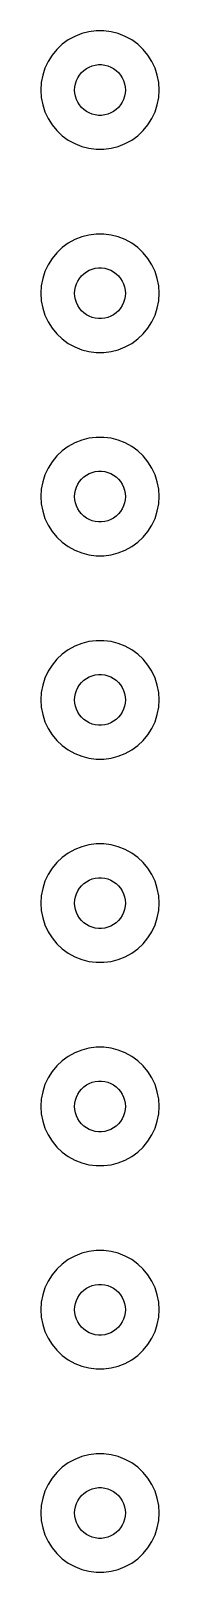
# Model space of a CAD drawing. Header units: metres. Extents: x -7 to 7, y 377 to 751.
# Drawn here: x -7 to 7, y 377 to 559 of the extents above; entities that cross this region are included whole.
import ezdxf

# ---------------------------------------------------------------- set-up
doc = ezdxf.new("R2010")
doc.units = ezdxf.units.M

msp = doc.modelspace()

# ---------------------------------------------------------------- linework, layer by layer
for p, q in [((-2.16312, 558.657), (-2.98045, 558.334)), ((-1.31166, 558.876), (-2.16312, 558.657)), ((-0.439529, 558.986), (-1.31166, 558.876)), ((0.439529, 558.986), (-0.439529, 558.986)), ((1.31166, 558.876), (0.439529, 558.986)), ((2.16312, 558.657), (1.31166, 558.876)), ((2.98045, 558.334), (2.16312, 558.657)), ((-4.46196, 557.394), (-5.10277, 556.792)), ((-3.75078, 557.91), (-4.46196, 557.394)), ((-2.98045, 558.334), (-3.75078, 557.91)), ((3.75078, 557.91), (2.98045, 558.334)), ((4.46196, 557.394), (3.75078, 557.91)), ((5.10277, 556.792), (4.46196, 557.394)), ((-6.13414, 555.372), (-6.50842, 554.577)), ((-5.66312, 556.114), (-6.13414, 555.372)), ((-5.10277, 556.792), (-5.66312, 556.114)), ((5.66312, 556.114), (5.10277, 556.792)), ((6.13414, 555.372), (5.66312, 556.114)), ((6.50842, 554.577), (6.13414, 555.372)), ((-6.78008, 553.741), (-6.94479, 552.877)), ((-6.50842, 554.577), (-6.78008, 553.741)), ((-2.78932, 553.104), (-2.62891, 553.445)), ((-2.62891, 553.445), (-2.42705, 553.763)), ((-2.42705, 553.763), (-2.1869, 554.054)), ((-2.1869, 554.054), (-1.91226, 554.312)), ((-1.91226, 554.312), (-1.60747, 554.533)), ((-1.60747, 554.533), (-1.27733, 554.714)), ((-1.27733, 554.714), (-0.927048, 554.853)), ((-0.927048, 554.853), (-0.562134, 554.947)), ((-0.562134, 554.947), (-0.18837, 554.994)), ((-0.18837, 554.994), (0.18837, 554.994)), ((0.18837, 554.994), (0.562134, 554.947)), ((0.562134, 554.947), (0.927048, 554.853)), ((0.927048, 554.853), (1.27733, 554.714)), ((1.27733, 554.714), (1.60747, 554.533)), ((1.60747, 554.533), (1.91226, 554.312)), ((1.91226, 554.312), (2.1869, 554.054)), ((2.1869, 554.054), (2.42705, 553.763)), ((2.42705, 553.763), (2.62891, 553.445)), ((2.62891, 553.445), (2.78932, 553.104)), ((6.78008, 553.741), (6.50842, 554.577)), ((6.94479, 552.877), (6.78008, 553.741)), ((-6.94479, 552.877), (-7, 552)), ((-7, 552), (-6.94479, 551.123)), ((-3, 552), (-2.97633, 552.376)), ((-2.97633, 551.624), (-3, 552)), ((-2.97633, 552.376), (-2.90575, 552.746)), ((-2.90575, 551.254), (-2.97633, 551.624)), ((-2.90575, 552.746), (-2.78932, 553.104)), ((2.78932, 553.104), (2.90575, 552.746)), ((2.90575, 552.746), (2.97633, 552.376)), ((2.97633, 551.624), (2.90575, 551.254)), ((2.97633, 552.376), (3, 552)), ((3, 552), (2.97633, 551.624)), ((7, 552), (6.94479, 552.877)), ((6.94479, 551.123), (7, 552)), ((-6.94479, 551.123), (-6.78008, 550.259)), ((-6.78008, 550.259), (-6.50842, 549.423)), ((-2.78932, 550.896), (-2.90575, 551.254)), ((-2.62891, 550.555), (-2.78932, 550.896)), ((-2.42705, 550.237), (-2.62891, 550.555)), ((-2.1869, 549.946), (-2.42705, 550.237)), ((-1.91226, 549.688), (-2.1869, 549.946)), ((-1.60747, 549.467), (-1.91226, 549.688)), ((1.91226, 549.688), (1.60747, 549.467)), ((2.1869, 549.946), (1.91226, 549.688)), ((2.42705, 550.237), (2.1869, 549.946)), ((2.62891, 550.555), (2.42705, 550.237)), ((2.78932, 550.896), (2.62891, 550.555)), ((2.90575, 551.254), (2.78932, 550.896)), ((6.50842, 549.423), (6.78008, 550.259)), ((6.78008, 550.259), (6.94479, 551.123)), ((-6.50842, 549.423), (-6.13414, 548.628)), ((-6.13414, 548.628), (-5.66312, 547.886)), ((-5.66312, 547.886), (-5.10277, 547.208)), ((-1.27733, 549.286), (-1.60747, 549.467)), ((-0.927048, 549.147), (-1.27733, 549.286)), ((-0.562134, 549.053), (-0.927048, 549.147)), ((-0.18837, 549.006), (-0.562134, 549.053)), ((0.18837, 549.006), (-0.18837, 549.006)), ((0.562134, 549.053), (0.18837, 549.006)), ((0.927048, 549.147), (0.562134, 549.053)), ((1.27733, 549.286), (0.927048, 549.147)), ((1.60747, 549.467), (1.27733, 549.286)), ((5.10277, 547.208), (5.66312, 547.886)), ((5.66312, 547.886), (6.13414, 548.628)), ((6.13414, 548.628), (6.50842, 549.423)), ((-5.10277, 547.208), (-4.46196, 546.606)), ((-4.46196, 546.606), (-3.75078, 546.09)), ((-3.75078, 546.09), (-2.98045, 545.666)), ((2.98045, 545.666), (3.75078, 546.09)), ((3.75078, 546.09), (4.46196, 546.606)), ((4.46196, 546.606), (5.10277, 547.208)), ((-2.98045, 545.666), (-2.16312, 545.343)), ((-2.16312, 545.343), (-1.31166, 545.124)), ((-1.31166, 545.124), (-0.439529, 545.014)), ((-0.439529, 545.014), (0.439529, 545.014)), ((0.439529, 545.014), (1.31166, 545.124)), ((1.31166, 545.124), (2.16312, 545.343)), ((2.16312, 545.343), (2.98045, 545.666)), ((-4.46196, 533.394), (-5.10277, 532.792)), ((-3.75078, 533.91), (-4.46196, 533.394)), ((-2.98045, 534.334), (-3.75078, 533.91)), ((-2.16312, 534.657), (-2.98045, 534.334)), ((-1.31166, 534.876), (-2.16312, 534.657)), ((-0.439529, 534.986), (-1.31166, 534.876)), ((0.439529, 534.986), (-0.439529, 534.986)), ((1.31166, 534.876), (0.439529, 534.986)), ((2.16312, 534.657), (1.31166, 534.876)), ((2.98045, 534.334), (2.16312, 534.657)), ((3.75078, 533.91), (2.98045, 534.334)), ((4.46196, 533.394), (3.75078, 533.91)), ((5.10277, 532.792), (4.46196, 533.394)), ((-6.13414, 531.372), (-6.50842, 530.577)), ((-5.66312, 532.114), (-6.13414, 531.372)), ((-5.10277, 532.792), (-5.66312, 532.114)), ((5.66312, 532.114), (5.10277, 532.792)), ((6.13414, 531.372), (5.66312, 532.114)), ((6.50842, 530.577), (6.13414, 531.372)), ((-6.78008, 529.741), (-6.94479, 528.877)), ((-6.50842, 530.577), (-6.78008, 529.741)), ((-2.62891, 529.445), (-2.42705, 529.763)), ((-2.42705, 529.763), (-2.1869, 530.054)), ((-2.1869, 530.054), (-1.91226, 530.312)), ((-1.91226, 530.312), (-1.60747, 530.533)), ((-1.60747, 530.533), (-1.27733, 530.714)), ((-1.27733, 530.714), (-0.927048, 530.853)), ((-0.927048, 530.853), (-0.562134, 530.947)), ((-0.562134, 530.947), (-0.18837, 530.994)), ((-0.18837, 530.994), (0.18837, 530.994)), ((0.18837, 530.994), (0.562134, 530.947)), ((0.562134, 530.947), (0.927048, 530.853)), ((0.927048, 530.853), (1.27733, 530.714)), ((1.27733, 530.714), (1.60747, 530.533)), ((1.60747, 530.533), (1.91226, 530.312)), ((1.91226, 530.312), (2.1869, 530.054)), ((2.1869, 530.054), (2.42705, 529.763)), ((2.42705, 529.763), (2.62891, 529.445)), ((6.78008, 529.741), (6.50842, 530.577)), ((6.94479, 528.877), (6.78008, 529.741)), ((-6.94479, 528.877), (-7, 528)), ((-7, 528), (-6.94479, 527.123)), ((-3, 528), (-2.97633, 528.376)), ((-2.97633, 527.624), (-3, 528)), ((-2.97633, 528.376), (-2.90575, 528.746)), ((-2.90575, 528.746), (-2.78932, 529.104)), ((-2.78932, 529.104), (-2.62891, 529.445)), ((2.62891, 529.445), (2.78932, 529.104)), ((2.78932, 529.104), (2.90575, 528.746)), ((2.90575, 528.746), (2.97633, 528.376)), ((2.97633, 528.376), (3, 528)), ((3, 528), (2.97633, 527.624)), ((7, 528), (6.94479, 528.877)), ((6.94479, 527.123), (7, 528)), ((-6.94479, 527.123), (-6.78008, 526.259)), ((-6.78008, 526.259), (-6.50842, 525.423)), ((-2.90575, 527.254), (-2.97633, 527.624)), ((-2.78932, 526.896), (-2.90575, 527.254)), ((-2.62891, 526.555), (-2.78932, 526.896)), ((-2.42705, 526.237), (-2.62891, 526.555)), ((-2.1869, 525.946), (-2.42705, 526.237)), ((-1.91226, 525.688), (-2.1869, 525.946)), ((2.1869, 525.946), (1.91226, 525.688)), ((2.42705, 526.237), (2.1869, 525.946)), ((2.62891, 526.555), (2.42705, 526.237)), ((2.78932, 526.896), (2.62891, 526.555)), ((2.90575, 527.254), (2.78932, 526.896)), ((2.97633, 527.624), (2.90575, 527.254)), ((6.50842, 525.423), (6.78008, 526.259)), ((6.78008, 526.259), (6.94479, 527.123)), ((-6.50842, 525.423), (-6.13414, 524.628)), ((-6.13414, 524.628), (-5.66312, 523.886)), ((-1.60747, 525.467), (-1.91226, 525.688)), ((-1.27733, 525.286), (-1.60747, 525.467)), ((-0.927048, 525.147), (-1.27733, 525.286)), ((-0.562134, 525.053), (-0.927048, 525.147)), ((-0.18837, 525.006), (-0.562134, 525.053)), ((0.18837, 525.006), (-0.18837, 525.006)), ((0.562134, 525.053), (0.18837, 525.006)), ((0.927048, 525.147), (0.562134, 525.053)), ((1.27733, 525.286), (0.927048, 525.147)), ((1.60747, 525.467), (1.27733, 525.286)), ((1.91226, 525.688), (1.60747, 525.467)), ((5.66312, 523.886), (6.13414, 524.628)), ((6.13414, 524.628), (6.50842, 525.423)), ((-5.66312, 523.886), (-5.10277, 523.208)), ((-5.10277, 523.208), (-4.46196, 522.606)), ((-4.46196, 522.606), (-3.75078, 522.09)), ((3.75078, 522.09), (4.46196, 522.606)), ((4.46196, 522.606), (5.10277, 523.208)), ((5.10277, 523.208), (5.66312, 523.886)), ((-3.75078, 522.09), (-2.98045, 521.666)), ((-2.98045, 521.666), (-2.16312, 521.343)), ((-2.16312, 521.343), (-1.31166, 521.124)), ((-1.31166, 521.124), (-0.439529, 521.014)), ((-0.439529, 521.014), (0.439529, 521.014)), ((0.439529, 521.014), (1.31166, 521.124)), ((1.31166, 521.124), (2.16312, 521.343)), ((2.16312, 521.343), (2.98045, 521.666)), ((2.98045, 521.666), (3.75078, 522.09)), ((-3.75078, 509.91), (-4.46196, 509.394)), ((-2.98045, 510.334), (-3.75078, 509.91)), ((-2.16312, 510.657), (-2.98045, 510.334)), ((-1.31166, 510.876), (-2.16312, 510.657)), ((-0.439529, 510.986), (-1.31166, 510.876)), ((0.439529, 510.986), (-0.439529, 510.986)), ((1.31166, 510.876), (0.439529, 510.986)), ((2.16312, 510.657), (1.31166, 510.876)), ((2.98045, 510.334), (2.16312, 510.657)), ((3.75078, 509.91), (2.98045, 510.334)), ((4.46196, 509.394), (3.75078, 509.91)), ((-5.66312, 508.114), (-6.13414, 507.372)), ((-5.10277, 508.792), (-5.66312, 508.114)), ((-4.46196, 509.394), (-5.10277, 508.792)), ((5.10277, 508.792), (4.46196, 509.394)), ((5.66312, 508.114), (5.10277, 508.792)), ((6.13414, 507.372), (5.66312, 508.114)), ((-6.50842, 506.577), (-6.78008, 505.741)), ((-6.13414, 507.372), (-6.50842, 506.577)), ((-2.42705, 505.763), (-2.1869, 506.054)), ((-2.1869, 506.054), (-1.91226, 506.312)), ((-1.91226, 506.312), (-1.60747, 506.533)), ((-1.60747, 506.533), (-1.27733, 506.714)), ((-1.27733, 506.714), (-0.927048, 506.853)), ((-0.927048, 506.853), (-0.562134, 506.947)), ((-0.562134, 506.947), (-0.18837, 506.994)), ((-0.18837, 506.994), (0.18837, 506.994)), ((0.18837, 506.994), (0.562134, 506.947)), ((0.562134, 506.947), (0.927048, 506.853)), ((0.927048, 506.853), (1.27733, 506.714)), ((1.27733, 506.714), (1.60747, 506.533)), ((1.60747, 506.533), (1.91226, 506.312)), ((1.91226, 506.312), (2.1869, 506.054)), ((2.1869, 506.054), (2.42705, 505.763)), ((6.50842, 506.577), (6.13414, 507.372)), ((6.78008, 505.741), (6.50842, 506.577)), ((-6.94479, 504.877), (-7, 504)), ((-6.78008, 505.741), (-6.94479, 504.877)), ((-3, 504), (-2.97633, 504.376)), ((-2.97633, 504.376), (-2.90575, 504.746)), ((-2.90575, 504.746), (-2.78932, 505.104)), ((-2.78932, 505.104), (-2.62891, 505.445)), ((-2.62891, 505.445), (-2.42705, 505.763)), ((2.42705, 505.763), (2.62891, 505.445)), ((2.62891, 505.445), (2.78932, 505.104)), ((2.78932, 505.104), (2.90575, 504.746)), ((2.90575, 504.746), (2.97633, 504.376)), ((2.97633, 504.376), (3, 504)), ((6.94479, 504.877), (6.78008, 505.741)), ((7, 504), (6.94479, 504.877)), ((-7, 504), (-6.94479, 503.123)), ((-6.94479, 503.123), (-6.78008, 502.259)), ((-6.78008, 502.259), (-6.50842, 501.423)), ((-2.97633, 503.624), (-3, 504)), ((-2.90575, 503.254), (-2.97633, 503.624)), ((-2.78932, 502.896), (-2.90575, 503.254)), ((-2.62891, 502.555), (-2.78932, 502.896)), ((-2.42705, 502.237), (-2.62891, 502.555)), ((2.62891, 502.555), (2.42705, 502.237)), ((2.78932, 502.896), (2.62891, 502.555)), ((2.90575, 503.254), (2.78932, 502.896)), ((2.97633, 503.624), (2.90575, 503.254)), ((3, 504), (2.97633, 503.624)), ((6.50842, 501.423), (6.78008, 502.259)), ((6.78008, 502.259), (6.94479, 503.123)), ((6.94479, 503.123), (7, 504)), ((-6.50842, 501.423), (-6.13414, 500.628)), ((-6.13414, 500.628), (-5.66312, 499.886)), ((-2.1869, 501.946), (-2.42705, 502.237)), ((-1.91226, 501.688), (-2.1869, 501.946)), ((-1.60747, 501.467), (-1.91226, 501.688)), ((-1.27733, 501.286), (-1.60747, 501.467)), ((-0.927048, 501.147), (-1.27733, 501.286)), ((-0.562134, 501.053), (-0.927048, 501.147)), ((-0.18837, 501.006), (-0.562134, 501.053)), ((0.18837, 501.006), (-0.18837, 501.006)), ((0.562134, 501.053), (0.18837, 501.006)), ((0.927048, 501.147), (0.562134, 501.053)), ((1.27733, 501.286), (0.927048, 501.147)), ((1.60747, 501.467), (1.27733, 501.286)), ((1.91226, 501.688), (1.60747, 501.467)), ((2.1869, 501.946), (1.91226, 501.688)), ((2.42705, 502.237), (2.1869, 501.946)), ((5.66312, 499.886), (6.13414, 500.628)), ((6.13414, 500.628), (6.50842, 501.423)), ((-5.66312, 499.886), (-5.10277, 499.208)), ((-5.10277, 499.208), (-4.46196, 498.606)), ((-4.46196, 498.606), (-3.75078, 498.09)), ((3.75078, 498.09), (4.46196, 498.606)), ((4.46196, 498.606), (5.10277, 499.208)), ((5.10277, 499.208), (5.66312, 499.886)), ((-3.75078, 498.09), (-2.98045, 497.666)), ((-2.98045, 497.666), (-2.16312, 497.343)), ((-2.16312, 497.343), (-1.31166, 497.124)), ((-1.31166, 497.124), (-0.439529, 497.014)), ((-0.439529, 497.014), (0.439529, 497.014)), ((0.439529, 497.014), (1.31166, 497.124)), ((1.31166, 497.124), (2.16312, 497.343)), ((2.16312, 497.343), (2.98045, 497.666)), ((2.98045, 497.666), (3.75078, 498.09)), ((-3.75078, 485.91), (-4.46196, 485.394)), ((-2.98045, 486.334), (-3.75078, 485.91)), ((-2.16312, 486.657), (-2.98045, 486.334)), ((-1.31166, 486.876), (-2.16312, 486.657)), ((-0.439529, 486.986), (-1.31166, 486.876)), ((0.439529, 486.986), (-0.439529, 486.986)), ((1.31166, 486.876), (0.439529, 486.986)), ((2.16312, 486.657), (1.31166, 486.876)), ((2.98045, 486.334), (2.16312, 486.657)), ((3.75078, 485.91), (2.98045, 486.334)), ((4.46196, 485.394), (3.75078, 485.91)), ((-5.66312, 484.114), (-6.13414, 483.372)), ((-5.10277, 484.792), (-5.66312, 484.114)), ((-4.46196, 485.394), (-5.10277, 484.792)), ((5.10277, 484.792), (4.46196, 485.394)), ((5.66312, 484.114), (5.10277, 484.792)), ((6.13414, 483.372), (5.66312, 484.114)), ((-6.50842, 482.577), (-6.78008, 481.741)), ((-6.13414, 483.372), (-6.50842, 482.577)), ((-2.1869, 482.054), (-1.91226, 482.312)), ((-1.91226, 482.312), (-1.60747, 482.533)), ((-1.60747, 482.533), (-1.27733, 482.714)), ((-1.27733, 482.714), (-0.927048, 482.853)), ((-0.927048, 482.853), (-0.562134, 482.947)), ((-0.562134, 482.947), (-0.18837, 482.994)), ((-0.18837, 482.994), (0.18837, 482.994)), ((0.18837, 482.994), (0.562134, 482.947)), ((0.562134, 482.947), (0.927048, 482.853)), ((0.927048, 482.853), (1.27733, 482.714)), ((1.27733, 482.714), (1.60747, 482.533)), ((1.60747, 482.533), (1.91226, 482.312)), ((1.91226, 482.312), (2.1869, 482.054)), ((6.50842, 482.577), (6.13414, 483.372)), ((6.78008, 481.741), (6.50842, 482.577)), ((-6.94479, 480.877), (-7, 480)), ((-6.78008, 481.741), (-6.94479, 480.877)), ((-2.97633, 480.376), (-2.90575, 480.746)), ((-2.90575, 480.746), (-2.78932, 481.104)), ((-2.78932, 481.104), (-2.62891, 481.445)), ((-2.62891, 481.445), (-2.42705, 481.763)), ((-2.42705, 481.763), (-2.1869, 482.054)), ((2.1869, 482.054), (2.42705, 481.763)), ((2.42705, 481.763), (2.62891, 481.445)), ((2.62891, 481.445), (2.78932, 481.104)), ((2.78932, 481.104), (2.90575, 480.746)), ((2.90575, 480.746), (2.97633, 480.376)), ((6.94479, 480.877), (6.78008, 481.741)), ((7, 480), (6.94479, 480.877)), ((-7, 480), (-6.94479, 479.123)), ((-6.94479, 479.123), (-6.78008, 478.259)), ((-3, 480), (-2.97633, 480.376)), ((-2.97633, 479.624), (-3, 480)), ((-2.90575, 479.254), (-2.97633, 479.624)), ((-2.78932, 478.896), (-2.90575, 479.254)), ((-2.62891, 478.555), (-2.78932, 478.896)), ((2.78932, 478.896), (2.62891, 478.555)), ((2.90575, 479.254), (2.78932, 478.896)), ((2.97633, 479.624), (2.90575, 479.254)), ((2.97633, 480.376), (3, 480)), ((3, 480), (2.97633, 479.624)), ((6.78008, 478.259), (6.94479, 479.123)), ((6.94479, 479.123), (7, 480)), ((-6.78008, 478.259), (-6.50842, 477.423)), ((-6.50842, 477.423), (-6.13414, 476.628)), ((-2.42705, 478.237), (-2.62891, 478.555)), ((-2.1869, 477.946), (-2.42705, 478.237)), ((-1.91226, 477.688), (-2.1869, 477.946)), ((-1.60747, 477.467), (-1.91226, 477.688)), ((-1.27733, 477.286), (-1.60747, 477.467)), ((-0.927048, 477.147), (-1.27733, 477.286)), ((-0.562134, 477.053), (-0.927048, 477.147)), ((-0.18837, 477.006), (-0.562134, 477.053)), ((0.18837, 477.006), (-0.18837, 477.006)), ((0.562134, 477.053), (0.18837, 477.006)), ((0.927048, 477.147), (0.562134, 477.053)), ((1.27733, 477.286), (0.927048, 477.147)), ((1.60747, 477.467), (1.27733, 477.286)), ((1.91226, 477.688), (1.60747, 477.467)), ((2.1869, 477.946), (1.91226, 477.688)), ((2.42705, 478.237), (2.1869, 477.946)), ((2.62891, 478.555), (2.42705, 478.237)), ((6.13414, 476.628), (6.50842, 477.423)), ((6.50842, 477.423), (6.78008, 478.259)), ((-6.13414, 476.628), (-5.66312, 475.886)), ((-5.66312, 475.886), (-5.10277, 475.208)), ((-5.10277, 475.208), (-4.46196, 474.606)), ((4.46196, 474.606), (5.10277, 475.208)), ((5.10277, 475.208), (5.66312, 475.886)), ((5.66312, 475.886), (6.13414, 476.628)), ((-4.46196, 474.606), (-3.75078, 474.09)), ((-3.75078, 474.09), (-2.98045, 473.666)), ((-2.98045, 473.666), (-2.16312, 473.343)), ((-2.16312, 473.343), (-1.31166, 473.124)), ((1.31166, 473.124), (2.16312, 473.343)), ((2.16312, 473.343), (2.98045, 473.666)), ((2.98045, 473.666), (3.75078, 474.09)), ((3.75078, 474.09), (4.46196, 474.606)), ((-1.31166, 473.124), (-0.439529, 473.014)), ((-0.439529, 473.014), (0.439529, 473.014)), ((0.439529, 473.014), (1.31166, 473.124)), ((-2.98045, 462.334), (-3.75078, 461.91)), ((-2.16312, 462.657), (-2.98045, 462.334)), ((-1.31166, 462.876), (-2.16312, 462.657)), ((-0.439529, 462.986), (-1.31166, 462.876)), ((0.439529, 462.986), (-0.439529, 462.986)), ((1.31166, 462.876), (0.439529, 462.986)), ((2.16312, 462.657), (1.31166, 462.876)), ((2.98045, 462.334), (2.16312, 462.657)), ((3.75078, 461.91), (2.98045, 462.334)), ((-5.10277, 460.792), (-5.66312, 460.114)), ((-4.46196, 461.394), (-5.10277, 460.792)), ((-3.75078, 461.91), (-4.46196, 461.394)), ((4.46196, 461.394), (3.75078, 461.91)), ((5.10277, 460.792), (4.46196, 461.394)), ((5.66312, 460.114), (5.10277, 460.792)), ((-6.50842, 458.577), (-6.78008, 457.741)), ((-6.13414, 459.372), (-6.50842, 458.577)), ((-5.66312, 460.114), (-6.13414, 459.372)), ((-1.60747, 458.533), (-1.27733, 458.714)), ((-1.27733, 458.714), (-0.927048, 458.853)), ((-0.927048, 458.853), (-0.562134, 458.947)), ((-0.562134, 458.947), (-0.18837, 458.994)), ((-0.18837, 458.994), (0.18837, 458.994)), ((0.18837, 458.994), (0.562134, 458.947)), ((0.562134, 458.947), (0.927048, 458.853)), ((0.927048, 458.853), (1.27733, 458.714)), ((1.27733, 458.714), (1.60747, 458.533)), ((6.13414, 459.372), (5.66312, 460.114)), ((6.50842, 458.577), (6.13414, 459.372)), ((6.78008, 457.741), (6.50842, 458.577)), ((-6.94479, 456.877), (-7, 456)), ((-6.78008, 457.741), (-6.94479, 456.877)), ((-2.90575, 456.746), (-2.78932, 457.104)), ((-2.78932, 457.104), (-2.62891, 457.445)), ((-2.62891, 457.445), (-2.42705, 457.763)), ((-2.42705, 457.763), (-2.1869, 458.054)), ((-2.1869, 458.054), (-1.91226, 458.312)), ((-1.91226, 458.312), (-1.60747, 458.533)), ((1.60747, 458.533), (1.91226, 458.312)), ((1.91226, 458.312), (2.1869, 458.054)), ((2.1869, 458.054), (2.42705, 457.763)), ((2.42705, 457.763), (2.62891, 457.445)), ((2.62891, 457.445), (2.78932, 457.104)), ((2.78932, 457.104), (2.90575, 456.746)), ((6.94479, 456.877), (6.78008, 457.741)), ((7, 456), (6.94479, 456.877)), ((-7, 456), (-6.94479, 455.123)), ((-6.94479, 455.123), (-6.78008, 454.259)), ((-3, 456), (-2.97633, 456.376)), ((-2.97633, 455.624), (-3, 456)), ((-2.97633, 456.376), (-2.90575, 456.746)), ((-2.90575, 455.254), (-2.97633, 455.624)), ((-2.78932, 454.896), (-2.90575, 455.254)), ((2.90575, 455.254), (2.78932, 454.896)), ((2.90575, 456.746), (2.97633, 456.376)), ((2.97633, 455.624), (2.90575, 455.254)), ((2.97633, 456.376), (3, 456)), ((3, 456), (2.97633, 455.624)), ((6.78008, 454.259), (6.94479, 455.123)), ((6.94479, 455.123), (7, 456)), ((-6.78008, 454.259), (-6.50842, 453.423)), ((-6.50842, 453.423), (-6.13414, 452.628)), ((-2.62891, 454.555), (-2.78932, 454.896)), ((-2.42705, 454.237), (-2.62891, 454.555)), ((-2.1869, 453.946), (-2.42705, 454.237)), ((-1.91226, 453.688), (-2.1869, 453.946)), ((-1.60747, 453.467), (-1.91226, 453.688)), ((-1.27733, 453.286), (-1.60747, 453.467)), ((-0.927048, 453.147), (-1.27733, 453.286)), ((-0.562134, 453.053), (-0.927048, 453.147)), ((0.927048, 453.147), (0.562134, 453.053)), ((1.27733, 453.286), (0.927048, 453.147)), ((1.60747, 453.467), (1.27733, 453.286)), ((1.91226, 453.688), (1.60747, 453.467)), ((2.1869, 453.946), (1.91226, 453.688)), ((2.42705, 454.237), (2.1869, 453.946)), ((2.62891, 454.555), (2.42705, 454.237)), ((2.78932, 454.896), (2.62891, 454.555)), ((6.13414, 452.628), (6.50842, 453.423)), ((6.50842, 453.423), (6.78008, 454.259)), ((-6.13414, 452.628), (-5.66312, 451.886)), ((-5.66312, 451.886), (-5.10277, 451.208)), ((-0.18837, 453.006), (-0.562134, 453.053)), ((0.18837, 453.006), (-0.18837, 453.006)), ((0.562134, 453.053), (0.18837, 453.006)), ((5.10277, 451.208), (5.66312, 451.886)), ((5.66312, 451.886), (6.13414, 452.628)), ((-5.10277, 451.208), (-4.46196, 450.606)), ((-4.46196, 450.606), (-3.75078, 450.09)), ((-3.75078, 450.09), (-2.98045, 449.666)), ((-2.98045, 449.666), (-2.16312, 449.343)), ((2.16312, 449.343), (2.98045, 449.666)), ((2.98045, 449.666), (3.75078, 450.09)), ((3.75078, 450.09), (4.46196, 450.606)), ((4.46196, 450.606), (5.10277, 451.208)), ((-2.16312, 449.343), (-1.31166, 449.124)), ((-1.31166, 449.124), (-0.439529, 449.014)), ((-0.439529, 449.014), (0.439529, 449.014)), ((0.439529, 449.014), (1.31166, 449.124)), ((1.31166, 449.124), (2.16312, 449.343)), ((-2.16312, 438.657), (-2.98045, 438.334)), ((-1.31166, 438.876), (-2.16312, 438.657)), ((-0.439529, 438.986), (-1.31166, 438.876)), ((0.439529, 438.986), (-0.439529, 438.986)), ((1.31166, 438.876), (0.439529, 438.986)), ((2.16312, 438.657), (1.31166, 438.876)), ((2.98045, 438.334), (2.16312, 438.657)), ((-5.10277, 436.792), (-5.66312, 436.114)), ((-4.46196, 437.394), (-5.10277, 436.792)), ((-3.75078, 437.91), (-4.46196, 437.394)), ((-2.98045, 438.334), (-3.75078, 437.91)), ((3.75078, 437.91), (2.98045, 438.334)), ((4.46196, 437.394), (3.75078, 437.91)), ((5.10277, 436.792), (4.46196, 437.394)), ((5.66312, 436.114), (5.10277, 436.792)), ((-6.13414, 435.372), (-6.50842, 434.577)), ((-5.66312, 436.114), (-6.13414, 435.372)), ((-0.927048, 434.853), (-0.562134, 434.947)), ((-0.562134, 434.947), (-0.18837, 434.994)), ((-0.18837, 434.994), (0.18837, 434.994)), ((0.18837, 434.994), (0.562134, 434.947)), ((0.562134, 434.947), (0.927048, 434.853)), ((6.13414, 435.372), (5.66312, 436.114)), ((6.50842, 434.577), (6.13414, 435.372)), ((-6.78008, 433.741), (-6.94479, 432.877)), ((-6.50842, 434.577), (-6.78008, 433.741)), ((-2.90575, 432.746), (-2.78932, 433.104)), ((-2.78932, 433.104), (-2.62891, 433.445)), ((-2.62891, 433.445), (-2.42705, 433.763)), ((-2.42705, 433.763), (-2.1869, 434.054)), ((-2.1869, 434.054), (-1.91226, 434.312)), ((-1.91226, 434.312), (-1.60747, 434.533)), ((-1.60747, 434.533), (-1.27733, 434.714)), ((-1.27733, 434.714), (-0.927048, 434.853)), ((0.927048, 434.853), (1.27733, 434.714)), ((1.27733, 434.714), (1.60747, 434.533)), ((1.60747, 434.533), (1.91226, 434.312)), ((1.91226, 434.312), (2.1869, 434.054)), ((2.1869, 434.054), (2.42705, 433.763)), ((2.42705, 433.763), (2.62891, 433.445)), ((2.62891, 433.445), (2.78932, 433.104)), ((2.78932, 433.104), (2.90575, 432.746)), ((6.78008, 433.741), (6.50842, 434.577)), ((6.94479, 432.877), (6.78008, 433.741)), ((-6.94479, 432.877), (-7, 432)), ((-7, 432), (-6.94479, 431.123)), ((-3, 432), (-2.97633, 432.376)), ((-2.97633, 431.624), (-3, 432)), ((-2.97633, 432.376), (-2.90575, 432.746)), ((-2.90575, 431.254), (-2.97633, 431.624)), ((2.90575, 432.746), (2.97633, 432.376)), ((2.97633, 431.624), (2.90575, 431.254)), ((2.97633, 432.376), (3, 432)), ((3, 432), (2.97633, 431.624)), ((7, 432), (6.94479, 432.877)), ((6.94479, 431.123), (7, 432)), ((-6.94479, 431.123), (-6.78008, 430.259)), ((-6.78008, 430.259), (-6.50842, 429.423)), ((-2.78932, 430.896), (-2.90575, 431.254)), ((-2.62891, 430.555), (-2.78932, 430.896)), ((-2.42705, 430.237), (-2.62891, 430.555)), ((-2.1869, 429.946), (-2.42705, 430.237)), ((-1.91226, 429.688), (-2.1869, 429.946)), ((-1.60747, 429.467), (-1.91226, 429.688)), ((-1.27733, 429.286), (-1.60747, 429.467)), ((1.60747, 429.467), (1.27733, 429.286)), ((1.91226, 429.688), (1.60747, 429.467)), ((2.1869, 429.946), (1.91226, 429.688)), ((2.42705, 430.237), (2.1869, 429.946)), ((2.62891, 430.555), (2.42705, 430.237)), ((2.78932, 430.896), (2.62891, 430.555)), ((2.90575, 431.254), (2.78932, 430.896)), ((6.50842, 429.423), (6.78008, 430.259)), ((6.78008, 430.259), (6.94479, 431.123)), ((-6.50842, 429.423), (-6.13414, 428.628)), ((-6.13414, 428.628), (-5.66312, 427.886)), ((-5.66312, 427.886), (-5.10277, 427.208)), ((-0.927048, 429.147), (-1.27733, 429.286)), ((-0.562134, 429.053), (-0.927048, 429.147)), ((-0.18837, 429.006), (-0.562134, 429.053)), ((0.18837, 429.006), (-0.18837, 429.006)), ((0.562134, 429.053), (0.18837, 429.006)), ((0.927048, 429.147), (0.562134, 429.053)), ((1.27733, 429.286), (0.927048, 429.147)), ((5.10277, 427.208), (5.66312, 427.886)), ((5.66312, 427.886), (6.13414, 428.628)), ((6.13414, 428.628), (6.50842, 429.423)), ((-5.10277, 427.208), (-4.46196, 426.606)), ((-4.46196, 426.606), (-3.75078, 426.09)), ((-3.75078, 426.09), (-2.98045, 425.666)), ((2.98045, 425.666), (3.75078, 426.09)), ((3.75078, 426.09), (4.46196, 426.606)), ((4.46196, 426.606), (5.10277, 427.208)), ((-2.98045, 425.666), (-2.16312, 425.343)), ((-2.16312, 425.343), (-1.31166, 425.124)), ((-1.31166, 425.124), (-0.439529, 425.014)), ((-0.439529, 425.014), (0.439529, 425.014)), ((0.439529, 425.014), (1.31166, 425.124)), ((1.31166, 425.124), (2.16312, 425.343)), ((2.16312, 425.343), (2.98045, 425.666)), ((-0.439529, 414.986), (-1.31166, 414.876)), ((0.439529, 414.986), (-0.439529, 414.986)), ((1.31166, 414.876), (0.439529, 414.986)), ((-4.46196, 413.394), (-5.10277, 412.792)), ((-3.75078, 413.91), (-4.46196, 413.394)), ((-2.98045, 414.334), (-3.75078, 413.91)), ((-2.16312, 414.657), (-2.98045, 414.334)), ((-1.31166, 414.876), (-2.16312, 414.657)), ((2.16312, 414.657), (1.31166, 414.876)), ((2.98045, 414.334), (2.16312, 414.657)), ((3.75078, 413.91), (2.98045, 414.334)), ((4.46196, 413.394), (3.75078, 413.91)), ((5.10277, 412.792), (4.46196, 413.394)), ((-6.13414, 411.372), (-6.50842, 410.577)), ((-5.66312, 412.114), (-6.13414, 411.372)), ((-5.10277, 412.792), (-5.66312, 412.114)), ((5.66312, 412.114), (5.10277, 412.792)), ((6.13414, 411.372), (5.66312, 412.114)), ((6.50842, 410.577), (6.13414, 411.372)), ((-6.78008, 409.741), (-6.94479, 408.877)), ((-6.50842, 410.577), (-6.78008, 409.741)), ((-2.78932, 409.104), (-2.62891, 409.445)), ((-2.62891, 409.445), (-2.42705, 409.763)), ((-2.42705, 409.763), (-2.1869, 410.054)), ((-2.1869, 410.054), (-1.91226, 410.312)), ((-1.91226, 410.312), (-1.60747, 410.533)), ((-1.60747, 410.533), (-1.27733, 410.714)), ((-1.27733, 410.714), (-0.927048, 410.853)), ((-0.927048, 410.853), (-0.562134, 410.947)), ((-0.562134, 410.947), (-0.18837, 410.994)), ((-0.18837, 410.994), (0.18837, 410.994)), ((0.18837, 410.994), (0.562134, 410.947)), ((0.562134, 410.947), (0.927048, 410.853)), ((0.927048, 410.853), (1.27733, 410.714)), ((1.27733, 410.714), (1.60747, 410.533)), ((1.60747, 410.533), (1.91226, 410.312)), ((1.91226, 410.312), (2.1869, 410.054)), ((2.1869, 410.054), (2.42705, 409.763)), ((2.42705, 409.763), (2.62891, 409.445)), ((2.62891, 409.445), (2.78932, 409.104)), ((6.78008, 409.741), (6.50842, 410.577)), ((6.94479, 408.877), (6.78008, 409.741)), ((-6.94479, 408.877), (-7, 408)), ((-7, 408), (-6.94479, 407.123)), ((-3, 408), (-2.97633, 408.376)), ((-2.97633, 407.624), (-3, 408)), ((-2.97633, 408.376), (-2.90575, 408.746)), ((-2.90575, 407.254), (-2.97633, 407.624)), ((-2.90575, 408.746), (-2.78932, 409.104)), ((2.78932, 409.104), (2.90575, 408.746)), ((2.90575, 408.746), (2.97633, 408.376)), ((2.97633, 407.624), (2.90575, 407.254)), ((2.97633, 408.376), (3, 408)), ((3, 408), (2.97633, 407.624)), ((7, 408), (6.94479, 408.877)), ((6.94479, 407.123), (7, 408)), ((-6.94479, 407.123), (-6.78008, 406.259)), ((-6.78008, 406.259), (-6.50842, 405.423)), ((-2.78932, 406.896), (-2.90575, 407.254)), ((-2.62891, 406.555), (-2.78932, 406.896)), ((-2.42705, 406.237), (-2.62891, 406.555)), ((-2.1869, 405.946), (-2.42705, 406.237)), ((-1.91226, 405.688), (-2.1869, 405.946)), ((2.1869, 405.946), (1.91226, 405.688)), ((2.42705, 406.237), (2.1869, 405.946)), ((2.62891, 406.555), (2.42705, 406.237)), ((2.78932, 406.896), (2.62891, 406.555)), ((2.90575, 407.254), (2.78932, 406.896)), ((6.50842, 405.423), (6.78008, 406.259)), ((6.78008, 406.259), (6.94479, 407.123)), ((-6.50842, 405.423), (-6.13414, 404.628)), ((-6.13414, 404.628), (-5.66312, 403.886)), ((-1.60747, 405.467), (-1.91226, 405.688)), ((-1.27733, 405.286), (-1.60747, 405.467)), ((-0.927048, 405.147), (-1.27733, 405.286)), ((-0.562134, 405.053), (-0.927048, 405.147)), ((-0.18837, 405.006), (-0.562134, 405.053)), ((0.18837, 405.006), (-0.18837, 405.006)), ((0.562134, 405.053), (0.18837, 405.006)), ((0.927048, 405.147), (0.562134, 405.053)), ((1.27733, 405.286), (0.927048, 405.147)), ((1.60747, 405.467), (1.27733, 405.286)), ((1.91226, 405.688), (1.60747, 405.467)), ((5.66312, 403.886), (6.13414, 404.628)), ((6.13414, 404.628), (6.50842, 405.423)), ((-5.66312, 403.886), (-5.10277, 403.208)), ((-5.10277, 403.208), (-4.46196, 402.606)), ((-4.46196, 402.606), (-3.75078, 402.09)), ((3.75078, 402.09), (4.46196, 402.606)), ((4.46196, 402.606), (5.10277, 403.208)), ((5.10277, 403.208), (5.66312, 403.886)), ((-3.75078, 402.09), (-2.98045, 401.666)), ((-2.98045, 401.666), (-2.16312, 401.343)), ((-2.16312, 401.343), (-1.31166, 401.124)), ((-1.31166, 401.124), (-0.439529, 401.014)), ((-0.439529, 401.014), (0.439529, 401.014)), ((0.439529, 401.014), (1.31166, 401.124)), ((1.31166, 401.124), (2.16312, 401.343)), ((2.16312, 401.343), (2.98045, 401.666)), ((2.98045, 401.666), (3.75078, 402.09)), ((-3.75078, 389.91), (-4.46196, 389.394)), ((-2.98045, 390.334), (-3.75078, 389.91)), ((-2.16312, 390.657), (-2.98045, 390.334)), ((-1.31166, 390.876), (-2.16312, 390.657)), ((-0.439529, 390.986), (-1.31166, 390.876)), ((0.439529, 390.986), (-0.439529, 390.986)), ((1.31166, 390.876), (0.439529, 390.986)), ((2.16312, 390.657), (1.31166, 390.876)), ((2.98045, 390.334), (2.16312, 390.657)), ((3.75078, 389.91), (2.98045, 390.334)), ((4.46196, 389.394), (3.75078, 389.91)), ((-5.66312, 388.114), (-6.13414, 387.372)), ((-5.10277, 388.792), (-5.66312, 388.114)), ((-4.46196, 389.394), (-5.10277, 388.792)), ((5.10277, 388.792), (4.46196, 389.394)), ((5.66312, 388.114), (5.10277, 388.792)), ((6.13414, 387.372), (5.66312, 388.114)), ((-6.50842, 386.577), (-6.78008, 385.741)), ((-6.13414, 387.372), (-6.50842, 386.577)), ((-2.42705, 385.763), (-2.1869, 386.054)), ((-2.1869, 386.054), (-1.91226, 386.312)), ((-1.91226, 386.312), (-1.60747, 386.533)), ((-1.60747, 386.533), (-1.27733, 386.714)), ((-1.27733, 386.714), (-0.927048, 386.853)), ((-0.927048, 386.853), (-0.562134, 386.947)), ((-0.562134, 386.947), (-0.18837, 386.994)), ((-0.18837, 386.994), (0.18837, 386.994)), ((0.18837, 386.994), (0.562134, 386.947)), ((0.562134, 386.947), (0.927048, 386.853)), ((0.927048, 386.853), (1.27733, 386.714)), ((1.27733, 386.714), (1.60747, 386.533)), ((1.60747, 386.533), (1.91226, 386.312)), ((1.91226, 386.312), (2.1869, 386.054)), ((2.1869, 386.054), (2.42705, 385.763)), ((6.50842, 386.577), (6.13414, 387.372)), ((6.78008, 385.741), (6.50842, 386.577)), ((-6.94479, 384.877), (-7, 384)), ((-7, 384), (-6.94479, 383.123)), ((-6.78008, 385.741), (-6.94479, 384.877)), ((-3, 384), (-2.97633, 384.376)), ((-2.97633, 383.624), (-3, 384)), ((-2.97633, 384.376), (-2.90575, 384.746)), ((-2.90575, 384.746), (-2.78932, 385.104)), ((-2.78932, 385.104), (-2.62891, 385.445)), ((-2.62891, 385.445), (-2.42705, 385.763)), ((2.42705, 385.763), (2.62891, 385.445)), ((2.62891, 385.445), (2.78932, 385.104)), ((2.78932, 385.104), (2.90575, 384.746)), ((2.90575, 384.746), (2.97633, 384.376)), ((2.97633, 384.376), (3, 384)), ((3, 384), (2.97633, 383.624)), ((6.94479, 384.877), (6.78008, 385.741)), ((7, 384), (6.94479, 384.877)), ((6.94479, 383.123), (7, 384)), ((-6.94479, 383.123), (-6.78008, 382.259)), ((-6.78008, 382.259), (-6.50842, 381.423)), ((-2.90575, 383.254), (-2.97633, 383.624)), ((-2.78932, 382.896), (-2.90575, 383.254)), ((-2.62891, 382.555), (-2.78932, 382.896)), ((-2.42705, 382.237), (-2.62891, 382.555)), ((-2.1869, 381.946), (-2.42705, 382.237)), ((2.42705, 382.237), (2.1869, 381.946)), ((2.62891, 382.555), (2.42705, 382.237)), ((2.78932, 382.896), (2.62891, 382.555)), ((2.90575, 383.254), (2.78932, 382.896)), ((2.97633, 383.624), (2.90575, 383.254)), ((6.50842, 381.423), (6.78008, 382.259)), ((6.78008, 382.259), (6.94479, 383.123)), ((-6.50842, 381.423), (-6.13414, 380.628)), ((-6.13414, 380.628), (-5.66312, 379.886)), ((-1.91226, 381.688), (-2.1869, 381.946)), ((-1.60747, 381.467), (-1.91226, 381.688)), ((-1.27733, 381.286), (-1.60747, 381.467)), ((-0.927048, 381.147), (-1.27733, 381.286)), ((-0.562134, 381.053), (-0.927048, 381.147)), ((-0.18837, 381.006), (-0.562134, 381.053)), ((0.18837, 381.006), (-0.18837, 381.006)), ((0.562134, 381.053), (0.18837, 381.006)), ((0.927048, 381.147), (0.562134, 381.053)), ((1.27733, 381.286), (0.927048, 381.147)), ((1.60747, 381.467), (1.27733, 381.286)), ((1.91226, 381.688), (1.60747, 381.467)), ((2.1869, 381.946), (1.91226, 381.688)), ((5.66312, 379.886), (6.13414, 380.628)), ((6.13414, 380.628), (6.50842, 381.423)), ((-5.66312, 379.886), (-5.10277, 379.208)), ((-5.10277, 379.208), (-4.46196, 378.606)), ((-4.46196, 378.606), (-3.75078, 378.09)), ((3.75078, 378.09), (4.46196, 378.606)), ((4.46196, 378.606), (5.10277, 379.208)), ((5.10277, 379.208), (5.66312, 379.886)), ((-3.75078, 378.09), (-2.98045, 377.666)), ((-2.98045, 377.666), (-2.16312, 377.343)), ((-2.16312, 377.343), (-1.31166, 377.124)), ((-1.31166, 377.124), (-0.439529, 377.014)), ((-0.439529, 377.014), (0.439529, 377.014)), ((0.439529, 377.014), (1.31166, 377.124)), ((1.31166, 377.124), (2.16312, 377.343)), ((2.16312, 377.343), (2.98045, 377.666)), ((2.98045, 377.666), (3.75078, 378.09))]:
    msp.add_line(p, q)

doc.saveas('drawing.dxf')
